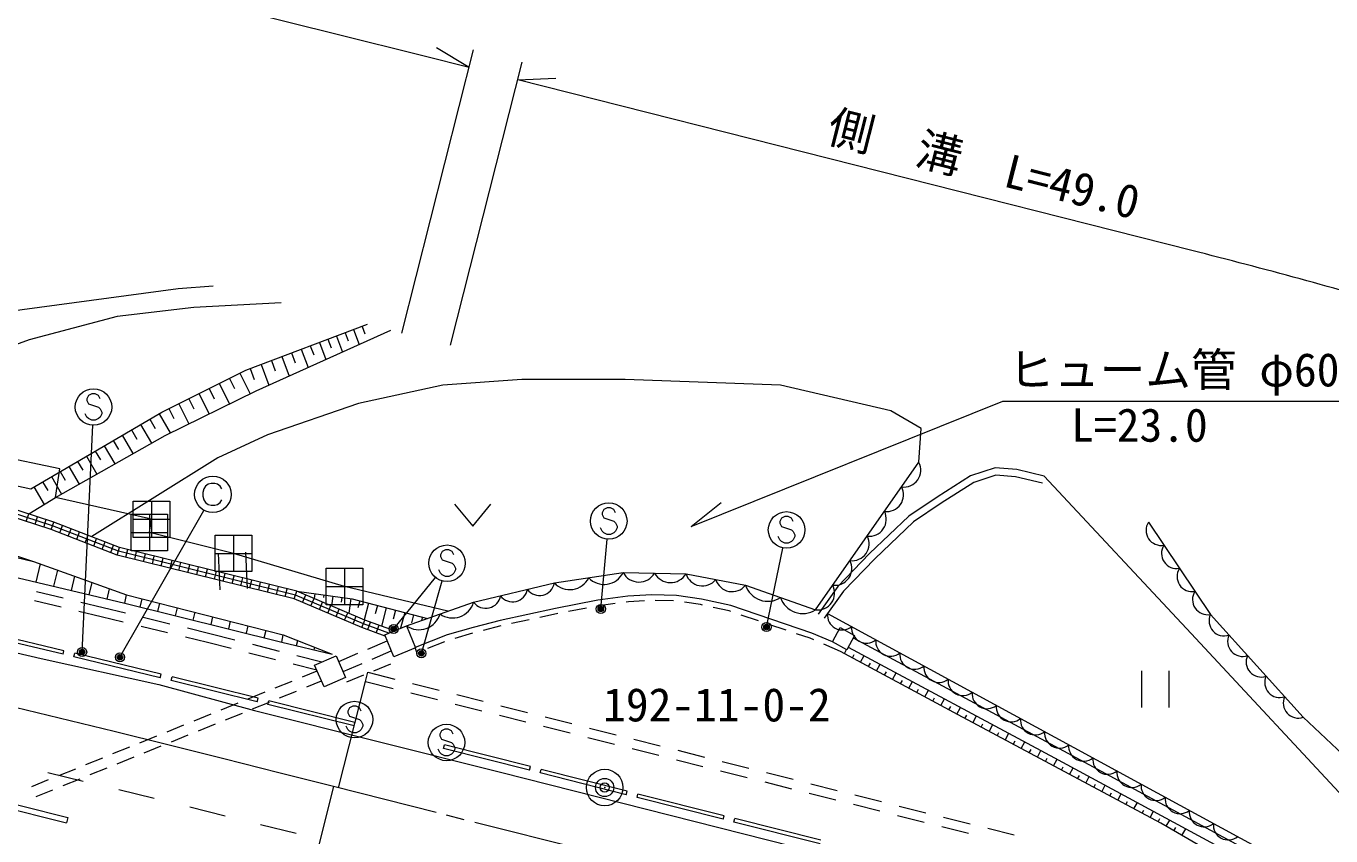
# Model space of a CAD drawing. Units: millimetres, scale not verified. Extents: x 40000 to 680000, y 20000 to 380000.
# Drawn here: x 384948 to 456434, y 291642 to 335992 of the extents above; entities that cross this region are included whole.
import ezdxf
from ezdxf.enums import TextEntityAlignment as Align

# ---------------------------------------------------------------- set-up
doc = ezdxf.new("R2010")
doc.units = ezdxf.units.MM
doc.header["$LTSCALE"] = 1000
doc.header["$PDMODE"] = 32
doc.header["$PDSIZE"] = 500
doc.linetypes.add('CHAIN', pattern=[18.5, 12, -1.5, 3.5, -1.5])
for name, color, linetype, lineweight in [('M-BGD', 7, 'Continuous', 13), ('M-BMK', 2, 'Continuous', 13), ('M-BMK-ROW', 30, 'Continuous', 13), ('M-BMK-SRVR', 3, 'Continuous', 13), ('M-STR-HTXT', 7, 'Continuous', 13), ('M-STR-STRC', 7, 'Continuous', 13)]:
    doc.layers.add(name, color=color, linetype=linetype, lineweight=lineweight)
doc.styles.add('ＭＳ ゴシック', font='')
doc.styles.get('ＭＳ ゴシック').set_extended_font_data('MS Gothic')

msp = doc.modelspace()

# ---------------------------------------------------------------- linework, layer by layer
at = {"layer": 'M-BGD'}
for p, q in [((403356, 319549), (403510, 319140)), ((401484, 318844), (401661, 318376)), ((401952, 319020), (402283, 318143)), ((402420, 319197), (402585, 318758)), ((402888, 319373), (403197, 318554)), ((400018, 318291), (400395, 317293)), ((400517, 318479), (400706, 317980)), ((401016, 318667), (401369, 317731)), ((397818, 317461), (398246, 316325)), ((398386, 317675), (398600, 317107)), ((398954, 317889), (399355, 316824)), ((399486, 318090), (399687, 317557)), ((396090, 316699), (396370, 316138)), ((396651, 316979), (397216, 315848)), ((397227, 317237), (397450, 316646)), ((394974, 316141), (395251, 315585)), ((395530, 316419), (396090, 315297)), ((393316, 315313), (393866, 314211)), ((393867, 315588), (394142, 315037)), ((394418, 315863), (394973, 314752)), ((392236, 314760), (392847, 313713)), ((392773, 315042), (393044, 314499)), ((390717, 313874), (391010, 313372)), ((391219, 314167), (391812, 313149)), ((391727, 314464), (392024, 313955)), ((389720, 313292), (390009, 312797)), ((390215, 313581), (390801, 312578)), ((388249, 312434), (388818, 311457)), ((388737, 312719), (389022, 312230)), ((389225, 313004), (389803, 312014)), ((387285, 311872), (387847, 310908)), ((387767, 312153), (388048, 311671)), ((385855, 311037), (386135, 310556)), ((386335, 311317), (386890, 310367)), ((386810, 311594), (387088, 311119)), ((385374, 310756), (385935, 309795)), ((408416, 309803), (409416, 308603)), ((409416, 308603), (410416, 309803)), ((384961, 308861), (385098, 309279)), ((385437, 308706), (385573, 309124)), ((385912, 308551), (386049, 308970)), ((386321, 308418), (386469, 308833)), ((386788, 308238), (386946, 308649)), ((387254, 308058), (387413, 308468)), ((387720, 307878), (387879, 308288)), ((388187, 307697), (388345, 308108)), ((382843, 307510), (385360, 306678)), ((388653, 307517), (388812, 307928)), ((389119, 307337), (389278, 307747)), ((389586, 307157), (389744, 307567)), ((389936, 307021), (390069, 307442)), ((390412, 306904), (390518, 307331)), ((390897, 306784), (391003, 307211)), ((391383, 306664), (391488, 307091)), ((391868, 306544), (391974, 306971)), ((392354, 306424), (392459, 306851)), ((392839, 306304), (392945, 306731)), ((395475, 307119), (395566, 305121)), ((396974, 307187), (397064, 305189)), ((385494, 305547), (385733, 306544)), ((386467, 305314), (386680, 306203)), ((393325, 306184), (393430, 306612)), ((393810, 306065), (393915, 306492)), ((394295, 305945), (394401, 306372)), ((394781, 305825), (394886, 306252)), ((395266, 305705), (395372, 306132)), ((395752, 305585), (395857, 306012)), ((387439, 305081), (387626, 305863)), ((388412, 304849), (388573, 305523)), ((396237, 305465), (396343, 305892)), ((396722, 305345), (396828, 305772)), ((397208, 305225), (397313, 305652)), ((397693, 305105), (397799, 305533)), ((398179, 304986), (398284, 305413)), ((398664, 304866), (398770, 305293)), ((385402, 304538), (386861, 304189)), ((385518, 305024), (386977, 304675)), ((389385, 304616), (389520, 305182)), ((390357, 304383), (390458, 304845)), ((391196, 304176), (391308, 304629)), ((399150, 304746), (399255, 305173)), ((399635, 304626), (399774, 305045)), ((400095, 304431), (400267, 304836)), ((400556, 304236), (400727, 304642)), ((400765, 304908), (400728, 304641)), ((401260, 304840), (401242, 304707)), ((401756, 304772), (401682, 304238)), ((402251, 304704), (402214, 304437)), ((402746, 304635), (402636, 303835)), ((420420, 304509), (419420, 304535)), ((387833, 303957), (389056, 303665)), ((387949, 304443), (389173, 304151)), ((389173, 304151), (390391, 303855)), ((392167, 303936), (392277, 304382)), ((393138, 303696), (393246, 304135)), ((394108, 303456), (394215, 303888)), ((401017, 304042), (401188, 304447)), ((401477, 303847), (401648, 304252)), ((401938, 303652), (402109, 304058)), ((402398, 303458), (402569, 303863)), ((403231, 304516), (403129, 304125)), ((403715, 304390), (403478, 303479)), ((404199, 304264), (404080, 303808)), ((404683, 304138), (404421, 303132)), ((405186, 304007), (405055, 303504)), ((405689, 303876), (405464, 303013)), ((414077, 303823), (414011, 303810)), ((415649, 304121), (414666, 303935)), ((416328, 304250), (416238, 304233)), ((417229, 304370), (416328, 304250)), ((417945, 304466), (417823, 304450)), ((418821, 304516), (417945, 304466)), ((421895, 304310), (421015, 304439)), ((422003, 304286), (421895, 304310)), ((423469, 303963), (422589, 304157)), ((423562, 303931), (423469, 303963)), ((389056, 303665), (390273, 303369)), ((391244, 303133), (392702, 302779)), ((391363, 303619), (392821, 303265)), ((395079, 303216), (395184, 303641)), ((396050, 302977), (396153, 303395)), ((397021, 302737), (397122, 303148)), ((402859, 303263), (403030, 303668)), ((403349, 303056), (403511, 303465)), ((403667, 302939), (403818, 303352)), ((404136, 302767), (404287, 303180)), ((406173, 303750), (406061, 303318)), ((406657, 303623), (406609, 303439)), ((410951, 303140), (409982, 302891)), ((412513, 303483), (411536, 303269)), ((414011, 303810), (413100, 303611)), ((425078, 303420), (424131, 303739)), ((426594, 302908), (425647, 303228)), ((387023, 301785), (382290, 302909)), ((393674, 302543), (394891, 302247)), ((393792, 303029), (395011, 302733)), ((395011, 302733), (396388, 302383)), ((397992, 302497), (398092, 302901)), ((398962, 302257), (399039, 302660)), ((409402, 302738), (408442, 302458)), ((427899, 302468), (427163, 302716)), ((428104, 302379), (427899, 302468)), ((429125, 302264), (427995, 302752)), ((386977, 301590), (387023, 301785)), ((394891, 302247), (396185, 301919)), ((397155, 301673), (398609, 301304)), ((397357, 302137), (398811, 301768)), ((399765, 302065), (399832, 302345)), ((400738, 301833), (400772, 301973)), ((403677, 301878), (404727, 302330)), ((403911, 301326), (404955, 301775)), ((406363, 301689), (406256, 301969)), ((406379, 301696), (406363, 301689)), ((407873, 302270), (406939, 301911)), ((429571, 301742), (428654, 302140)), ((429782, 301628), (429897, 301842)), ((392344, 300498), (387618, 301642)), ((399578, 301058), (400872, 300729)), ((399780, 301522), (401157, 301173)), ((402077, 301190), (403126, 301641)), ((402315, 300639), (403360, 301089)), ((404002, 300687), (404926, 301070)), ((430222, 301391), (430321, 301575)), ((430662, 301154), (430860, 301521)), ((431102, 300916), (431201, 301101)), ((431542, 300679), (431741, 301048)), ((392296, 300303), (392344, 300498)), ((397663, 299184), (392951, 300354)), ((400086, 300350), (400895, 300678)), ((402524, 300074), (403448, 300457)), ((403545, 300099), (403671, 300604)), ((403671, 300604), (405146, 300233)), ((431982, 300442), (432082, 300627)), ((432422, 300204), (432622, 300575)), ((446057, 300680), (446057, 298680)), ((447557, 300680), (447557, 298680)), ((397119, 299150), (398046, 299525)), ((398603, 299750), (399529, 300125)), ((398840, 299199), (399767, 299574)), ((400323, 299799), (401133, 300127)), ((403545, 300099), (405059, 299718)), ((406116, 299989), (407570, 299623)), ((432862, 299967), (432963, 300153)), ((433302, 299729), (433503, 300102)), ((433742, 299492), (433843, 299679)), ((434182, 299255), (434384, 299629)), ((395636, 298549), (396563, 298924)), ((397357, 298598), (398284, 298973)), ((397614, 298990), (397663, 299184)), ((402966, 297856), (398249, 299040)), ((406029, 299474), (407484, 299108)), ((408454, 298864), (409908, 298498)), ((408540, 299379), (409995, 299013)), ((434622, 299017), (434724, 299205)), ((435062, 298780), (435265, 299156)), ((394153, 297949), (395080, 298324)), ((395874, 297998), (396800, 298373)), ((410878, 298254), (412333, 297888)), ((410965, 298769), (412419, 298403)), ((413389, 298159), (414844, 297793)), ((435503, 298543), (435604, 298731)), ((435943, 298305), (436146, 298682)), ((436383, 298069), (436484, 298258)), ((436824, 297834), (437026, 298210)), ((454917, 298137), (459971, 293386)), ((392670, 297349), (393597, 297724)), ((394390, 297398), (395317, 297773)), ((402918, 297662), (402966, 297856)), ((413302, 297644), (414757, 297278)), ((415814, 297549), (417268, 297183)), ((437265, 297598), (437366, 297785)), ((437706, 297362), (437907, 297737)), ((391187, 296748), (392114, 297123)), ((392907, 296797), (393834, 297172)), ((415727, 297034), (417182, 296668)), ((418238, 296939), (419693, 296573)), ((438147, 297127), (438247, 297313)), ((438588, 296891), (438788, 297264)), ((439029, 296655), (439129, 296841)), ((439470, 296420), (439669, 296791)), ((389704, 296148), (390631, 296523)), ((389941, 295597), (390868, 295972)), ((391424, 296197), (392351, 296572)), ((412577, 295434), (407863, 296631)), ((418151, 296424), (419606, 296058)), ((420662, 296329), (422117, 295963)), ((439911, 296184), (440010, 296369)), ((440352, 295948), (440550, 296318)), ((386738, 294947), (387665, 295322)), ((388221, 295548), (389148, 295923)), ((388458, 294996), (389385, 295371)), ((412528, 295240), (412577, 295434)), ((417878, 294089), (413166, 295282)), ((420576, 295814), (422030, 295448)), ((423087, 295719), (424542, 295353)), ((440793, 295713), (440891, 295897)), ((441234, 295477), (441431, 295845)), ((441675, 295241), (441772, 295423)), ((442116, 295006), (442311, 295370)), ((385255, 294347), (386182, 294722)), ((386975, 294396), (387902, 294771)), ((423000, 295204), (424455, 294838)), ((425425, 294595), (426879, 294229)), ((425511, 295109), (426966, 294743)), ((442557, 294770), (442653, 294950)), ((442998, 294535), (443191, 294895)), ((385492, 293796), (386419, 294171)), ((417829, 293895), (417878, 294089)), ((423186, 292746), (418468, 293936)), ((427849, 293985), (429304, 293619)), ((427936, 294499), (429390, 294133)), ((430360, 293889), (431815, 293523)), ((443439, 294299), (443534, 294477)), ((443880, 294063), (444071, 294420)), ((444321, 293828), (444415, 294004)), ((444762, 293592), (444951, 293944)), ((430274, 293375), (431728, 293009)), ((432785, 293279), (434239, 292913)), ((445203, 293356), (445296, 293531)), ((445644, 293121), (445831, 293469)), ((423137, 292552), (423186, 292746)), ((428496, 291410), (423780, 292593)), ((432698, 292765), (434153, 292399)), ((435209, 292669), (436664, 292303)), ((446085, 292885), (446177, 293057)), ((446526, 292649), (446711, 292994)), ((446967, 292414), (447061, 292589)), ((447403, 292168), (447602, 292513)), ((435122, 292155), (436577, 291789)), ((437634, 292059), (439088, 291693)), ((447836, 291919), (447942, 292103)), ((448269, 291669), (448482, 292038))]:
    msp.add_line(p, q, dxfattribs=at)
for points in [[(376253, 316797), (377707, 317177), (378073, 317816), (378922, 318198), (379921, 317932), (381367, 318767), (383254, 319455), (383780, 320347), (393280, 321630), (395191, 321770)], [(398931, 320844), (394131, 320586), (389935, 320083), (385113, 318811), (382396, 317830), (379481, 316892), (376298, 316481)], [(371320, 313656), (385207, 310659), (392392, 314851), (396991, 317148), (403650, 319661)], [(385098, 309279), (386562, 310182), (392565, 313574), (397551, 316012), (404934, 319337)], [(404620, 302590), (403349, 303056), (399635, 304626), (389936, 307021), (386321, 308418), (374977, 312109), (371199, 313233), (359744, 316367), (357799, 316792)], [(404829, 302747), (403430, 303260), (399705, 304835), (390002, 307232), (386395, 308626), (375042, 312320), (371260, 313444), (359797, 316580), (357846, 317007)], [(405131, 302871), (403511, 303465), (399774, 305045), (390069, 307442), (386469, 308833), (375107, 312530), (371320, 313656), (359849, 316794), (357883, 317224)], [(433861, 312102), (433979, 313959), (432317, 314916), (426279, 316319), (417771, 316639), (412112, 316639), (407773, 316334), (403153, 315316), (398165, 313599), (395446, 312344), (388543, 308031)], [(405787, 303151), (409468, 304441), (413889, 305494), (417654, 306063), (421103, 305999), (424362, 305370), (428196, 304028), (433861, 312102)], [(440730, 311349), (439219, 311713), (438034, 311799), (436692, 311359), (434866, 310195), (433317, 309147), (431158, 307101), (429426, 305300), (428335, 303782)], [(440636, 310960), (439157, 311316), (438083, 311395), (436865, 310994), (435085, 309860), (433569, 308834), (431440, 306817), (429734, 305044), (428676, 303570)], [(478457, 287817), (470122, 288677), (467759, 289259), (457858, 292979), (448777, 302723), (440730, 311349)], [(371822, 309735), (376063, 308832), (380936, 307723), (385360, 306678), (390458, 304845), (399039, 302660), (401711, 301601)], [(446436, 308829), (449832, 303767), (454917, 298137)], [(371701, 308652), (375798, 307777), (380709, 306679), (385212, 305614), (390357, 304383), (398962, 302257), (401711, 301601)], [(399774, 305045), (402806, 304627), (406932, 303552)], [(427995, 302752), (423549, 304252), (421949, 304605), (420589, 304805), (419233, 304840), (417917, 304765), (416280, 304546), (413951, 304104), (410918, 303441), (409434, 303060), (408016, 302646), (406256, 301969)], [(428853, 303818), (468501, 282258), (475665, 280866)], [(386977, 301590), (382244, 302714), (382290, 302909)], [(430268, 302485), (441554, 296426), (452136, 290713)], [(450868, 290171), (447107, 292339), (436014, 298267), (429571, 301742)], [(429995, 301985), (441283, 295924), (451871, 290209)], [(392296, 300303), (387571, 301448), (387618, 301642)], [(397614, 298990), (392903, 300160), (392951, 300354)], [(402918, 297662), (398200, 298846), (398249, 299040)], [(412528, 295240), (407814, 296437), (407863, 296631)], [(417829, 293895), (413117, 295088), (413166, 295282)], [(423137, 292552), (418419, 293742), (418468, 293936)], [(428447, 291216), (423731, 292399), (423780, 292593)]]:
    msp.add_lwpolyline(points, dxfattribs=at)
for points in [[(405087, 301454), (404595, 302651), (405791, 303143), (406283, 301945)], [(429125, 302264), (429554, 303049), (430341, 302619), (429912, 301834)], [(400755, 300999), (401937, 301511), (402455, 300318), (401273, 299806)]]:
    msp.add_lwpolyline(points, close=True, dxfattribs=at)
for centre, radius, start, end in [((433040, 311673), 925, 262.31333, 27.57605), ((432096, 310328), 925, 262.31333, 27.57605), ((431152, 308982), 925, 262.31333, 27.57605), ((447135, 308380), 830, 147.31189, 280.41052), ((430208, 307637), 925, 262.31333, 27.57605), ((447984, 307115), 830, 147.31189, 280.41052), ((429264, 306291), 925, 262.31333, 27.57605), ((416615, 306570), 1156, 223.17838, 334.01367), ((418526, 306540), 994, 208.71758, 329.15201), ((420250, 306508), 994, 208.71758, 329.15201), ((422001, 306272), 939, 196.94172, 321.20711), ((448833, 305849), 830, 147.31189, 280.41052), ((413077, 305633), 824, 216.54024, 350.2472), ((414732, 306285), 1156, 223.17838, 334.01367), ((423631, 305958), 939, 196.94172, 321.20711), ((425579, 305771), 1281, 198.28386, 303.15399), ((428320, 304946), 925, 262.31333, 27.57605), ((410130, 304931), 824, 216.54024, 350.2472), ((411603, 305282), 824, 216.54024, 350.2472), ((427495, 305101), 1281, 198.28386, 303.15399), ((449682, 304584), 830, 147.31189, 280.41052), ((408316, 304779), 1200, 235.01751, 343.62067), ((429665, 303736), 816, 174.23619, 308.69016), ((406476, 304134), 1200, 235.01751, 343.62067), ((430986, 303017), 816, 174.23619, 308.69016), ((450582, 303422), 826, 155.31432, 288.864), ((451599, 302296), 826, 155.31432, 288.864), ((432308, 302298), 816, 174.23619, 308.69016), ((433630, 301580), 816, 174.23619, 308.69016), ((452616, 301170), 826, 155.31432, 288.864), ((434951, 300861), 816, 174.23619, 308.69016), ((453633, 300044), 826, 155.31432, 288.864), ((436273, 300142), 816, 174.23619, 308.69016), ((437594, 299424), 816, 174.23619, 308.69016), ((454650, 298918), 826, 155.31432, 288.864), ((438916, 298705), 816, 174.23619, 308.69016), ((440238, 297986), 816, 174.23619, 308.69016), ((441559, 297268), 816, 174.23619, 308.69016), ((442881, 296549), 816, 174.23619, 308.69016), ((444202, 295830), 816, 174.23619, 308.69016), ((445524, 295112), 816, 174.23619, 308.69016), ((446846, 294393), 816, 174.23619, 308.69016), ((448167, 293674), 816, 174.23619, 308.69016), ((449489, 292956), 816, 174.23619, 308.69016), ((450810, 292237), 816, 174.23619, 308.69016)]:
    msp.add_arc(centre, radius, start, end, dxfattribs=at)
at = {"layer": 'M-BMK'}
for p, q in [((407406, 292924), (401795, 294345)), ((408957, 292531), (407988, 292777)), ((415356, 290912), (409539, 292384))]:
    msp.add_line(p, q, dxfattribs=at)
at = {"layer": 'M-BMK', "linetype": 'CHAIN'}
msp.add_lwpolyline([(401795, 294345), (398791, 295105), (395787, 295863), (392781, 296615), (389774, 297361), (386764, 298097), (383752, 298822), (380736, 299532), (377716, 300225), (374691, 300899), (371663, 301551), (368629, 302179), (365589, 302781), (362544, 303354), (362491, 303364)], dxfattribs=at)
at = {"layer": 'M-BMK-ROW'}
for p, q in [((390823, 307980), (390823, 309980)), ((390823, 309980), (392823, 309980)), ((391823, 309980), (391823, 307980)), ((392823, 309980), (392823, 307980)), ((390704, 307263), (390704, 309263)), ((390704, 309263), (392704, 309263)), ((390823, 308980), (392823, 308980)), ((391704, 309263), (391704, 307263)), ((392704, 309263), (392704, 307263)), ((390704, 308263), (392704, 308263)), ((395313, 306116), (395313, 308116)), ((395313, 308116), (397313, 308116)), ((396313, 308116), (396313, 306116)), ((397313, 308116), (397313, 306116)), ((392823, 307980), (390823, 307980)), ((392704, 307263), (390704, 307263)), ((395313, 307116), (397313, 307116)), ((397313, 306116), (395313, 306116)), ((401390, 304298), (401390, 306298)), ((401390, 306298), (403390, 306298)), ((402390, 306298), (402390, 304298)), ((403390, 306298), (403390, 304298)), ((401390, 305298), (403390, 305298)), ((403390, 304298), (401390, 304298))]:
    msp.add_line(p, q, dxfattribs=at)
msp.add_lwpolyline([(408049, 303943), (402390, 305298), (396313, 307116), (391704, 308263), (391823, 308980), (386562, 310182), (386796, 311743), (383285, 312484)], dxfattribs=at)
at = {"layer": 'M-BMK-SRVR'}
for radius in [1000, 500]:
    msp.add_circle((416648, 294292), radius, dxfattribs=at)
msp.add_point((416648, 294292), dxfattribs=at)
at = {"layer": 'M-STR-HTXT'}
for p, q in [((405541, 319184), (409463, 334694)), ((409218, 333725), (407426, 334796)), ((408206, 318510), (412133, 334021)), ((411887, 333052), (413974, 333142)), ((448816, 323702), (411887, 333052)), ((388018, 301711), (388596, 314130)), ((421394, 308592), (423025, 309895)), ((390092, 301424), (394681, 309472)), ((416436, 304073), (416781, 307893)), ((425511, 303078), (426405, 307403)), ((405091, 302979), (407370, 305786)), ((406603, 301638), (407738, 305616)), ((402070, 294275), (403545, 300099)), ((401795, 294345), (393204, 260415))]:
    msp.add_line(p, q, dxfattribs=at)
for points in [[(409218, 333725), (406764, 334344), (401913, 335557), (397058, 336753), (392197, 337922), (387327, 339057), (382448, 340146), (377556, 341183), (372652, 342157), (369682, 342712)], [(421394, 308592), (438465, 315457), (458765, 315457)]]:
    msp.add_lwpolyline(points, dxfattribs=at)
for centre, radius in [((416436, 304073), 150), ((416436, 304073), 120), ((416436, 304073), 90), ((416436, 304073), 60), ((416436, 304073), 30), ((416436, 304073), 20), ((405091, 302979), 150), ((405091, 302979), 120), ((425511, 303078), 150), ((425511, 303078), 120), ((425511, 303078), 90), ((425511, 303078), 60), ((425511, 303078), 30), ((425511, 303078), 20), ((405091, 302979), 90), ((405091, 302979), 60), ((405091, 302979), 30), ((405091, 302979), 20), ((388018, 301711), 150), ((388018, 301711), 120), ((388018, 301711), 90), ((388018, 301711), 60), ((388018, 301711), 30), ((388018, 301711), 20), ((406603, 301638), 150), ((406603, 301638), 120), ((406603, 301638), 90), ((406603, 301638), 60), ((406603, 301638), 30), ((390092, 301424), 150), ((390092, 301424), 120), ((390092, 301424), 90), ((390092, 301424), 60), ((390092, 301424), 30), ((390092, 301424), 20), ((406603, 301638), 20)]:
    msp.add_circle(centre, radius, dxfattribs=at)
msp.add_arc((365368, -5898), 340000, 73.72698, 75.79244, dxfattribs=at)
for p in [(416436, 304073), (405091, 302979), (425511, 303078), (388018, 301711), (390092, 301424), (406603, 301638)]:
    msp.add_point(p, dxfattribs=at)
at = {"layer": 'M-STR-STRC'}
for p, q in [((388370, 315766), (388279, 315584)), ((388279, 315584), (388279, 315493)), ((388279, 315493), (388370, 315312)), ((388551, 315857), (388370, 315766)), ((388370, 315312), (388915, 315130)), ((388733, 315857), (388551, 315857)), ((388915, 315766), (388733, 315857)), ((389006, 315584), (388915, 315766)), ((388279, 314584), (388188, 314766)), ((388370, 314493), (388279, 314584)), ((388915, 315130), (389006, 315039)), ((389006, 314584), (388915, 314493)), ((389006, 315039), (389097, 314857)), ((389097, 314766), (389006, 314584)), ((389097, 314857), (389097, 314766)), ((388551, 314402), (388370, 314493)), ((388733, 314402), (388551, 314402)), ((388915, 314493), (388733, 314402)), ((394680, 310647), (394630, 310447)), ((394630, 310447), (394630, 310247)), ((394630, 310247), (394680, 310047)), ((394780, 310797), (394680, 310647)), ((394930, 310897), (394780, 310797)), ((395080, 310947), (394930, 310897)), ((395280, 310947), (395080, 310947)), ((395430, 310897), (395280, 310947)), ((395580, 310797), (395430, 310897)), ((395680, 310647), (395580, 310797)), ((394680, 310047), (394780, 309897)), ((394780, 309897), (394930, 309797)), ((394930, 309797), (395080, 309747)), ((395080, 309747), (395280, 309747)), ((395280, 309747), (395430, 309797)), ((395430, 309797), (395580, 309897)), ((395580, 309897), (395680, 310047)), ((416780, 309612), (416598, 309521)), ((416962, 309612), (416780, 309612)), ((417144, 309521), (416962, 309612)), ((416598, 309521), (416507, 309340)), ((416507, 309340), (416507, 309249)), ((416507, 309249), (416598, 309067)), ((416598, 309067), (417144, 308885)), ((417235, 309340), (417144, 309521)), ((417144, 308885), (417235, 308794)), ((426338, 309037), (426247, 308855)), ((426247, 308855), (426247, 308764)), ((426520, 309128), (426338, 309037)), ((426702, 309128), (426520, 309128)), ((426883, 309037), (426702, 309128)), ((426974, 308855), (426883, 309037)), ((416507, 308340), (416416, 308521)), ((416598, 308249), (416507, 308340)), ((416780, 308158), (416598, 308249)), ((416962, 308158), (416780, 308158)), ((417144, 308249), (416962, 308158)), ((417235, 308340), (417144, 308249)), ((417235, 308794), (417325, 308612)), ((417325, 308521), (417235, 308340)), ((417325, 308612), (417325, 308521)), ((426247, 308764), (426338, 308583)), ((426338, 308583), (426883, 308401)), ((426883, 308401), (426974, 308310)), ((426974, 308310), (427065, 308128)), ((427065, 308128), (427065, 308037)), ((426247, 307855), (426156, 308037)), ((426338, 307764), (426247, 307855)), ((426520, 307674), (426338, 307764)), ((426702, 307674), (426520, 307674)), ((426883, 307764), (426702, 307674)), ((426974, 307855), (426883, 307764)), ((427065, 308037), (426974, 307855)), ((407739, 307212), (407648, 307031)), ((407648, 307031), (407648, 306940)), ((407648, 306940), (407739, 306758)), ((407921, 307303), (407739, 307212)), ((407739, 306758), (408284, 306576)), ((408102, 307303), (407921, 307303)), ((408284, 307212), (408102, 307303)), ((408375, 307031), (408284, 307212)), ((407648, 306031), (407557, 306212)), ((407739, 305940), (407648, 306031)), ((408284, 306576), (408375, 306485)), ((408375, 306031), (408284, 305940)), ((408375, 306485), (408466, 306303)), ((408466, 306212), (408375, 306031)), ((408466, 306303), (408466, 306212)), ((407921, 305849), (407739, 305940)), ((408102, 305849), (407921, 305849)), ((408284, 305940), (408102, 305849)), ((402669, 298649), (402578, 298468)), ((402578, 298468), (402578, 298377)), ((402578, 298377), (402669, 298195)), ((402851, 298740), (402669, 298649)), ((402669, 298195), (403214, 298013)), ((403032, 298740), (402851, 298740)), ((403214, 298649), (403032, 298740)), ((403305, 298468), (403214, 298649)), ((402578, 297468), (402487, 297649)), ((402669, 297377), (402578, 297468)), ((403214, 298013), (403305, 297922)), ((403305, 297468), (403214, 297377)), ((403305, 297922), (403396, 297740)), ((403396, 297649), (403305, 297468)), ((403396, 297740), (403396, 297649)), ((407708, 297393), (407617, 297211)), ((407889, 297484), (407708, 297393)), ((408071, 297484), (407889, 297484)), ((408253, 297393), (408071, 297484)), ((408344, 297211), (408253, 297393)), ((402851, 297286), (402669, 297377)), ((403032, 297286), (402851, 297286)), ((403214, 297377), (403032, 297286)), ((407617, 297211), (407617, 297120)), ((407617, 297120), (407708, 296938)), ((407708, 296938), (408253, 296757)), ((408253, 296757), (408344, 296666)), ((408344, 296666), (408435, 296484)), ((407617, 296211), (407526, 296393)), ((407708, 296120), (407617, 296211)), ((407889, 296029), (407708, 296120)), ((408071, 296029), (407889, 296029)), ((408253, 296120), (408071, 296029)), ((408344, 296211), (408253, 296120)), ((408435, 296393), (408344, 296211)), ((408435, 296484), (408435, 296393)), ((388082, 294628), (386138, 295096)), ((391956, 293694), (390027, 294159)), ((382210, 293594), (387158, 292365)), ((391971, 293691), (391956, 293694)), ((395853, 292729), (393912, 293210)), ((399736, 291767), (397795, 292248))]:
    msp.add_line(p, q, dxfattribs=at)
for points in [[(327663, 310661), (332878, 310236), (336913, 309855), (340748, 309462), (344665, 309014), (349389, 308395), (353750, 307775), (358721, 306973), (362651, 306289), (366851, 305502), (371236, 304741), (376099, 303574), (380967, 302476), (385778, 301365), (392215, 299933), (397465, 298511), (410940, 295125), (442855, 287037), (448256, 285658), (452022, 284623), (455628, 283565), (459563, 282299)], [(382292, 293883), (387230, 292656), (387158, 292365)]]:
    msp.add_lwpolyline(points, dxfattribs=at)
for centre in [(388642, 315130), (395180, 310347), (416871, 308885), (426611, 308401), (408011, 306576), (402941, 298013), (407980, 296757)]:
    msp.add_circle(centre, 1000, dxfattribs=at)

# ---------------------------------------------------------------- texts
at = {"layer": 'M-BMK-SRVR', "color": 7, "style": 'ＭＳ ゴシック'}
msp.add_text('192-11-0-2', height=1833, dxfattribs=at).set_placement((416559, 297361), align=Align.BOTTOM_LEFT)
at = {"layer": 'M-STR-HTXT', "style": 'ＭＳ ゴシック'}
msp.add_text('側\u3000溝\u3000L=49.0', height=1833, rotation=345.792, dxfattribs=at).set_placement((437061, 327009), align=Align.BOTTOM_CENTER)
for s, p in [('ヒューム管 φ600', (438765, 315707)), ('L=23.0', (442204, 312679))]:
    msp.add_text(s, height=1833, dxfattribs=at).set_placement(p, align=Align.BOTTOM_LEFT)

doc.saveas('drawing.dxf')
